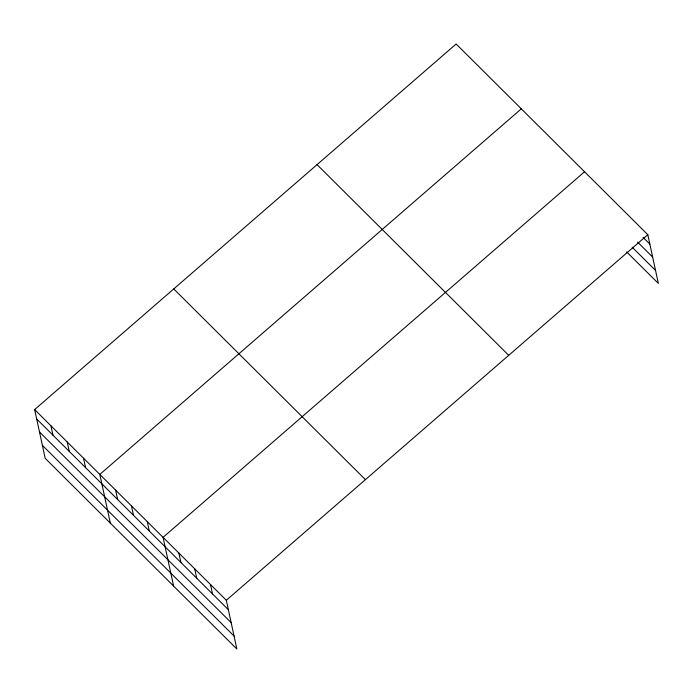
<?xml version="1.0" encoding="UTF-8"?>
<svg xmlns="http://www.w3.org/2000/svg" width="693" height="693" viewBox="0 0 693 693"><rect width="100%" height="100%" fill="white"/><g stroke="black" fill="none" stroke-linecap="round" stroke-linejoin="round"><path stroke-width="1.04" d="M34.65 409.58L226.325 600.277L236.859 649.003L45.184 458.307L34.65 409.58L456.141 43.997L647.816 234.693L658.35 283.42L626.723 251.957M521.309 108.836L99.818 474.419L110.352 523.146M584.563 171.76L163.072 537.344L173.605 586.07M226.325 600.277L647.816 234.693M643.078 237.37L649.852 244.118M637.595 242.1L652.659 257.086M632.198 247.228L655.543 270.452M317.048 164.639L508.723 355.336M173.744 288.938L365.419 479.634M36.686 418.996L228.361 609.701M39.492 431.973L231.167 622.669M42.377 445.339L234.052 636.035M210.516 584.545L212.552 593.962M194.698 568.814L196.734 578.231M178.889 553.075L180.925 562.499M147.262 521.612L149.298 531.037M131.445 505.881L133.48 515.306M115.636 490.15L117.671 499.566M83.524 458.203L85.568 467.628M67.238 441.995L69.274 451.42M50.944 425.788L52.98 435.213"/></g></svg>
